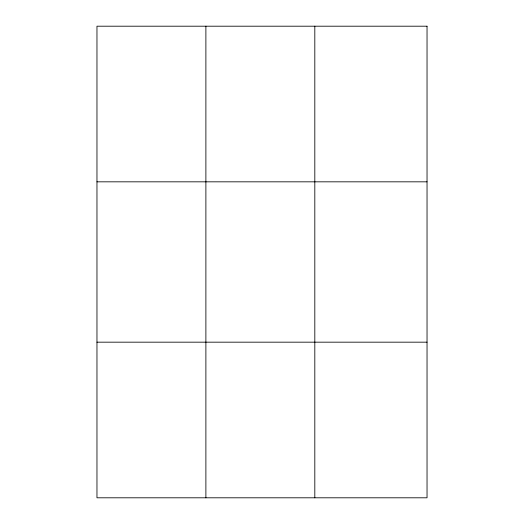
<?xml version="1.0" encoding="UTF-8"?>
<svg xmlns="http://www.w3.org/2000/svg" width="524" height="524" viewBox="0 0 524 524"><rect width="100%" height="100%" fill="white"/><g stroke="black" fill="none" stroke-linecap="round" stroke-linejoin="round"><path stroke-width="0.79" d="M205.886 497.8L205.886 26.2M314.813 497.8L314.813 26.2M96.966 181.828L427.034 181.828M96.966 342.172L427.034 342.172M427.034 26.2L427.034 497.8L96.966 497.8L96.966 26.2L427.034 26.2"/></g></svg>
